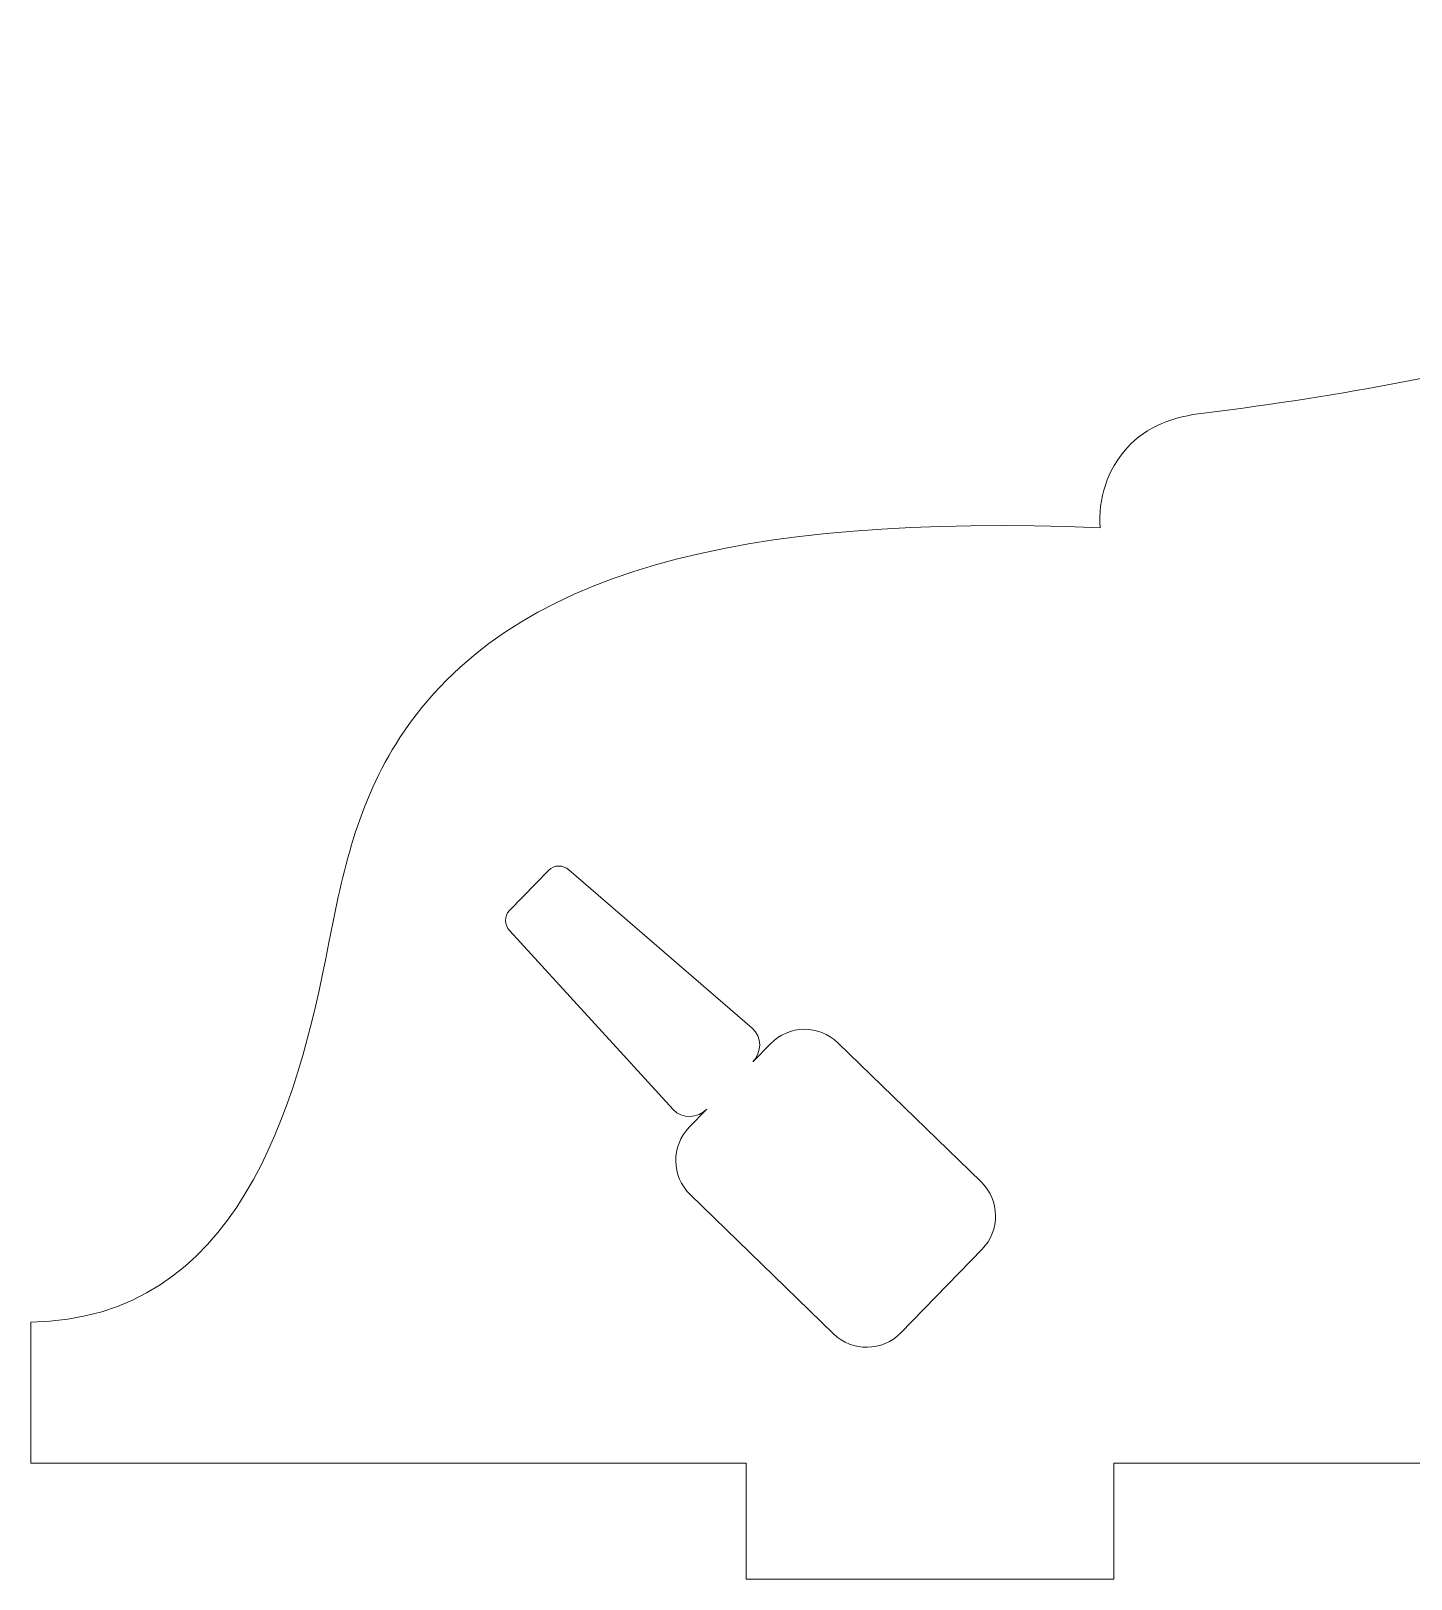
# Model space of a CAD drawing. Header units: millimetres. Extents: x -588 to 588, y -417 to 493.
# Drawn here: x -536.6 to -465.1, y 308.9 to 389.1 of the extents above; entities that cross this region are included whole.
import ezdxf

# ---------------------------------------------------------------- set-up
doc = ezdxf.new("R2010")
doc.units = ezdxf.units.MM
doc.header["$MEASUREMENT"] = 0
doc.layers.add('Camada 1', color=7, linetype='Continuous')

msp = doc.modelspace()

# ---------------------------------------------------------------- linework, layer by layer
at = {"layer": 'Camada 1', "color": 230, "lineweight": 20}
for points, knots in [([(-481.1836, 363.3815), (-499.9309, 364.1302), (-511.8209, 361.1252), (-517.472, 352.5079), (-517.472, 352.5079), (-519.6768, 349.1456), (-520.4548, 345.4923), (-521.1519, 341.8803), (-521.1519, 341.8803), (-522.8177, 333.2487), (-525.8955, 322.3857), (-536.5927, 322.2168), (-536.5927, 322.2168), (-536.5927, 322.2168), (-536.5927, 314.9), (-536.5927, 314.9), (-536.5927, 314.9), (-536.5927, 314.9), (-499.5375, 314.9), (-499.5375, 314.9), (-499.5375, 314.9), (-499.5375, 314.9), (-499.5375, 308.9), (-499.5375, 308.9), (-499.5375, 308.9), (-499.5375, 308.9), (-480.4824, 308.9), (-480.4824, 308.9), (-480.4824, 308.9), (-480.4824, 308.9), (-480.4824, 314.9), (-480.4824, 314.9), (-480.4824, 314.9), (-480.4824, 314.9), (-259.2068, 314.9), (-259.2068, 314.9), (-259.2068, 314.9), (-259.2068, 314.9), (-259.2068, 308.9), (-259.2068, 308.9), (-259.2068, 308.9), (-259.2068, 308.9), (-240.1517, 308.9), (-240.1517, 308.9), (-240.1517, 308.9), (-240.1517, 308.9), (-240.1517, 314.9), (-240.1517, 314.9), (-240.1517, 314.9), (-240.1517, 314.9), (-203.0965, 314.9), (-203.0965, 314.9), (-203.0965, 314.9), (-203.0965, 314.9), (-203.0965, 322.2168), (-203.0965, 322.2168), (-203.0965, 322.2168), (-213.7937, 322.3857), (-216.8716, 333.2487), (-218.5373, 341.8803), (-218.5373, 341.8803), (-219.2345, 345.4923), (-220.0124, 349.1456), (-222.2172, 352.5079), (-222.2172, 352.5079), (-227.8683, 361.1252), (-239.7584, 364.1302), (-258.5057, 363.3815), (-258.5057, 363.3815), (-258.3726, 364.8937), (-258.8741, 366.3931), (-259.8901, 367.5205), (-259.8901, 367.5205), (-260.9061, 368.6481), (-262.356, 369.1459), (-263.8632, 369.3267), (-263.8632, 369.3267), (-267.5367, 369.7676), (-270.9001, 370.3108), (-274.2964, 370.9571), (-274.2964, 370.9571), (-303.7261, 376.5567), (-327.6914, 389.1274), (-362.4633, 389.1274), (-362.4633, 389.1274), (-362.4633, 389.1274), (-377.226, 389.1274), (-377.226, 389.1274), (-377.226, 389.1274), (-411.9979, 389.1274), (-435.963, 376.5567), (-465.3928, 370.9571), (-465.3928, 370.9571), (-468.7892, 370.3108), (-472.1526, 369.7676), (-475.8261, 369.3267), (-475.8261, 369.3267), (-477.3332, 369.1459), (-478.7831, 368.6481), (-479.7991, 367.5205), (-479.7991, 367.5205), (-480.8151, 366.3931), (-481.3167, 364.8937), (-481.1836, 363.3815)], [0, 0, 0, 0, 0.037037, 0.037037, 0.037037, 0.037037, 0.0740741, 0.0740741, 0.0740741, 0.0740741, 0.1111111, 0.1111111, 0.1111111, 0.1111111, 0.1481481, 0.1481481, 0.1481481, 0.1481481, 0.1851852, 0.1851852, 0.1851852, 0.1851852, 0.2222222, 0.2222222, 0.2222222, 0.2222222, 0.2592593, 0.2592593, 0.2592593, 0.2592593, 0.2962963, 0.2962963, 0.2962963, 0.2962963, 0.3333333, 0.3333333, 0.3333333, 0.3333333, 0.3703704, 0.3703704, 0.3703704, 0.3703704, 0.4074074, 0.4074074, 0.4074074, 0.4074074, 0.4444444, 0.4444444, 0.4444444, 0.4444444, 0.4814815, 0.4814815, 0.4814815, 0.4814815, 0.5185185, 0.5185185, 0.5185185, 0.5185185, 0.5555556, 0.5555556, 0.5555556, 0.5555556, 0.5925926, 0.5925926, 0.5925926, 0.5925926, 0.6296296, 0.6296296, 0.6296296, 0.6296296, 0.6666667, 0.6666667, 0.6666667, 0.6666667, 0.7037037, 0.7037037, 0.7037037, 0.7037037, 0.7407407, 0.7407407, 0.7407407, 0.7407407, 0.7777778, 0.7777778, 0.7777778, 0.7777778, 0.8148148, 0.8148148, 0.8148148, 0.8148148, 0.8518519, 0.8518519, 0.8518519, 0.8518519, 0.8888889, 0.8888889, 0.8888889, 0.8888889, 0.9259259, 0.9259259, 0.9259259, 0.9259259, 1, 1, 1, 1]), ([(-498.276, 336.6442), (-497.3294, 337.6184), (-495.758, 337.641), (-494.7838, 336.6945), (-494.7838, 336.6945), (-494.7838, 336.6945), (-487.3601, 329.4815), (-487.3601, 329.4815), (-487.3601, 329.4815), (-486.386, 328.535), (-486.3634, 326.9635), (-487.3099, 325.9894), (-487.3099, 325.9894), (-487.3099, 325.9894), (-491.5176, 321.6588), (-491.5176, 321.6588), (-491.5176, 321.6588), (-492.4641, 320.6846), (-494.0356, 320.662), (-495.0097, 321.6085), (-495.0097, 321.6085), (-495.0097, 321.6085), (-502.4334, 328.8215), (-502.4334, 328.8215), (-502.4334, 328.8215), (-503.4076, 329.768), (-503.4302, 331.3394), (-502.4837, 332.3136), (-502.4837, 332.3136), (-502.4837, 332.3136), (-501.5685, 333.2555), (-501.5685, 333.2555), (-501.5685, 333.2555), (-502.0411, 332.769), (-502.8564, 332.7295), (-503.3145, 333.2304), (-503.3145, 333.2304), (-503.3145, 333.2304), (-511.7848, 342.4933), (-511.7848, 342.4933), (-511.7848, 342.4933), (-512.06, 342.7941), (-512.0839, 343.2489), (-511.8001, 343.5411), (-511.8001, 343.5411), (-511.8001, 343.5411), (-509.7671, 345.6334), (-509.7671, 345.6334), (-509.7671, 345.6334), (-509.4832, 345.9257), (-509.0268, 345.9137), (-508.7192, 345.6484), (-508.7192, 345.6484), (-508.7192, 345.6484), (-499.2165, 337.4482), (-499.2165, 337.4482), (-499.2165, 337.4482), (-498.7031, 337.0052), (-498.7186, 336.1887), (-499.1913, 335.7021), (-499.1913, 335.7021), (-499.1913, 335.7021), (-498.276, 336.6442), (-498.276, 336.6442)], [0, 0, 0, 0, 0.0588235, 0.0588235, 0.0588235, 0.0588235, 0.1176471, 0.1176471, 0.1176471, 0.1176471, 0.1764706, 0.1764706, 0.1764706, 0.1764706, 0.2352941, 0.2352941, 0.2352941, 0.2352941, 0.2941176, 0.2941176, 0.2941176, 0.2941176, 0.3529412, 0.3529412, 0.3529412, 0.3529412, 0.4117647, 0.4117647, 0.4117647, 0.4117647, 0.4705882, 0.4705882, 0.4705882, 0.4705882, 0.5294118, 0.5294118, 0.5294118, 0.5294118, 0.5882353, 0.5882353, 0.5882353, 0.5882353, 0.6470588, 0.6470588, 0.6470588, 0.6470588, 0.7058824, 0.7058824, 0.7058824, 0.7058824, 0.7647059, 0.7647059, 0.7647059, 0.7647059, 0.8235294, 0.8235294, 0.8235294, 0.8235294, 0.8823529, 0.8823529, 0.8823529, 0.8823529, 1, 1, 1, 1])]:
    msp.add_open_spline(points, degree=3, knots=knots, dxfattribs=at)

doc.saveas('drawing.dxf')
